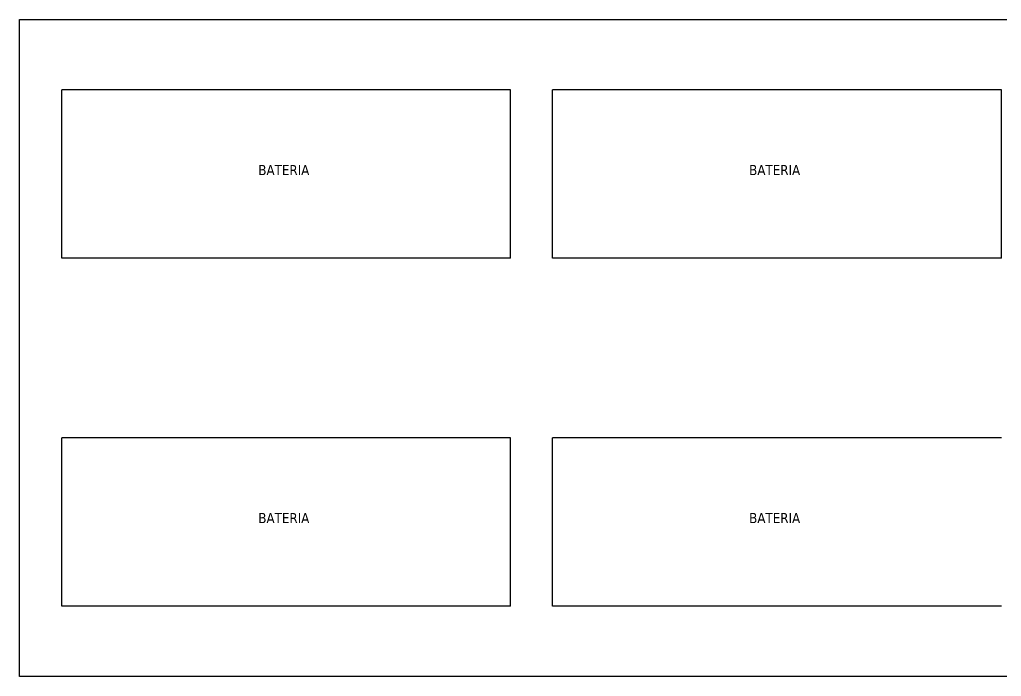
# Model space of a CAD drawing. Header units: millimetres. Extents: x 1341 to 37388, y -13954 to 1849.
# Drawn here: x 2790 to 6290, y -6381 to -4041 of the extents above; entities that cross this region are included whole.
import ezdxf
from ezdxf.enums import TextEntityAlignment as Align

# ---------------------------------------------------------------- set-up
doc = ezdxf.new("R2010")
doc.units = ezdxf.units.MM
doc.layers.add('VIEWPORT', color=1, linetype='Continuous', lineweight=25, plot=False)
doc.styles.add('Tahoma', font='tahoma.ttf')

msp = doc.modelspace()

# ---------------------------------------------------------------- linework, layer by layer
for p, q in [((2790, -4040.78), (8700, -4040.78)), ((2790, -6380.78), (2790, -4040.78)), ((2940, -4890.78), (2940, -4290.78)), ((4540, -4290.78), (2940, -4290.78)), ((4540, -4890.78), (4540, -4290.78)), ((4690, -4890.78), (4690, -4290.78)), ((6290, -4290.78), (4690, -4290.78)), ((6290, -4890.78), (6290, -4290.78)), ((4540, -4890.78), (2940, -4890.78)), ((6290, -4890.78), (4690, -4890.78)), ((2940, -6130.78), (2940, -5530.78)), ((4540, -5530.78), (2940, -5530.78)), ((4540, -6130.78), (4540, -5530.78)), ((4690, -6130.78), (4690, -5530.78)), ((6290, -5530.78), (4690, -5530.78)), ((4540, -6130.78), (2940, -6130.78)), ((6290, -6130.78), (4690, -6130.78)), ((8700, -6380.78), (2790, -6380.78))]:
    msp.add_line(p, q)

# ---------------------------------------------------------------- texts
at = {"layer": 'VIEWPORT', "style": 'Tahoma'}
for p in [(3640.8, -4576.72), (5390.8, -4576.72), (3640.8, -5816.72), (5390.8, -5816.72)]:
    msp.add_text('BATERIA', height=36, dxfattribs=at).set_placement(p, align=Align.MIDDLE_LEFT)

doc.saveas('drawing.dxf')
